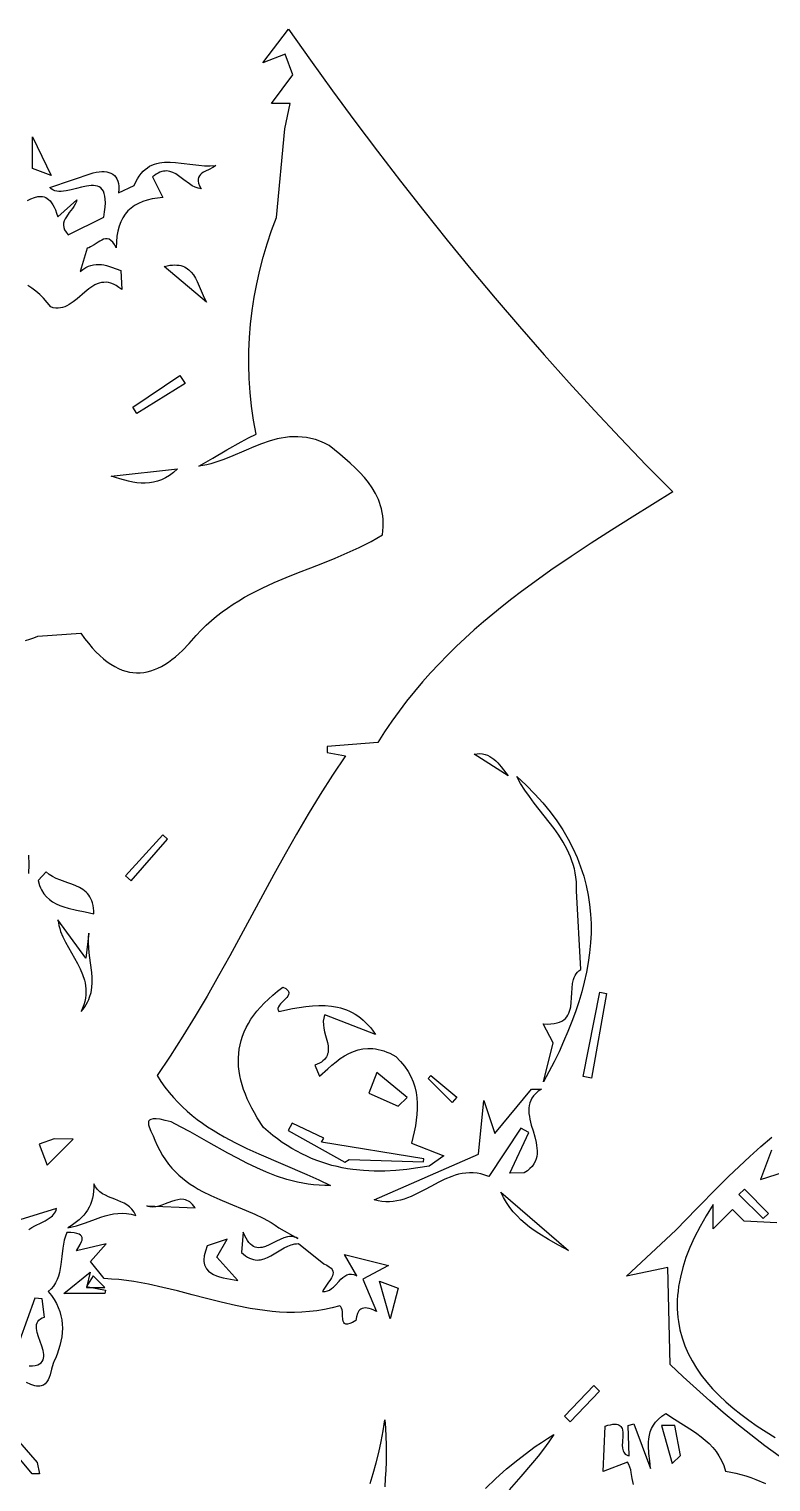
# Model space of a CAD drawing. Header units: metres. Extents: x 0 to 50, y 0 to 50.
# Drawn here: x 16.75 to 23.65, y 18.62 to 32.13 of the extents above; entities that cross this region are included whole.
import ezdxf

# ---------------------------------------------------------------- set-up
doc = ezdxf.new("R2010")
doc.units = ezdxf.units.M

msp = doc.modelspace()

# ---------------------------------------------------------------- linework, layer by layer
for points in [[(16.718924, 26.444005), (16.757814, 26.45507), (16.795979, 26.46842), (16.833347, 26.484278), (17.231225, 26.512308), (17.231225, 26.512308), (17.267112, 26.463291), (17.302804, 26.418023), (17.338304, 26.376441), (17.373616, 26.338482), (17.408747, 26.304083), (17.4437, 26.273179), (17.47848, 26.245708), (17.513092, 26.221606), (17.54754, 26.20081), (17.58183, 26.183257), (17.615966, 26.168883), (17.649952, 26.157625), (17.683794, 26.14942), (17.717495, 26.144205), (17.751062, 26.141915), (17.784497, 26.142489), (17.817807, 26.145861), (17.850996, 26.15197), (17.884068, 26.160752), (17.917029, 26.172143), (17.949882, 26.186081), (17.982633, 26.202501), (18.015287, 26.221341), (18.047847, 26.242537), (18.080319, 26.266027), (18.112708, 26.291745), (18.145017, 26.31963), (18.177253, 26.349618), (18.24152, 26.41565), (18.305547, 26.489334), (18.305547, 26.489334), (18.351405, 26.538238), (18.398396, 26.584461), (18.446462, 26.628146), (18.495543, 26.669432), (18.545578, 26.708463), (18.596508, 26.745379), (18.648272, 26.780322), (18.700811, 26.813433), (18.754064, 26.844855), (18.807972, 26.874727), (18.91751, 26.930393), (19.028946, 26.981563), (19.141799, 27.029368), (19.25559, 27.074941), (19.369838, 27.119415), (19.484063, 27.16392), (19.597786, 27.209589), (19.710525, 27.257554), (19.821801, 27.308948), (19.931134, 27.364901), (19.984921, 27.394942), (20.038043, 27.426547), (20.038043, 27.426547), (20.042258, 27.464032), (20.044499, 27.500375), (20.044836, 27.535615), (20.043338, 27.569792), (20.040078, 27.602946), (20.035124, 27.635119), (20.028549, 27.666349), (20.020421, 27.696677), (20.010813, 27.726143), (19.999793, 27.754787), (19.973804, 27.80977), (19.943018, 27.861946), (19.907999, 27.911638), (19.869311, 27.959165), (19.827519, 28.004848), (19.783185, 28.049009), (19.736874, 28.091968), (19.640578, 28.175566), (19.543143, 28.258208), (19.543143, 28.258208), (19.49924, 28.279295), (19.456119, 28.296869), (19.413741, 28.311107), (19.372066, 28.322185), (19.331055, 28.330279), (19.290668, 28.335564), (19.250866, 28.338218), (19.211608, 28.338415), (19.172855, 28.336333), (19.134568, 28.332146), (19.096707, 28.326032), (19.059232, 28.318166), (18.985282, 28.297884), (18.912402, 28.272708), (18.840275, 28.244047), (18.768582, 28.21331), (18.625236, 28.151239), (18.552947, 28.122724), (18.479826, 28.097767), (18.442854, 28.087063), (18.405555, 28.077776), (18.367889, 28.070084), (18.329817, 28.064161), (18.329817, 28.064161), (18.45955, 28.138416), (18.589884, 28.215082), (18.723396, 28.291026), (18.792148, 28.327749), (18.86266, 28.363117), (18.86266, 28.363117), (18.839334, 28.492795), (18.820962, 28.62195), (18.807486, 28.750586), (18.798847, 28.878708), (18.794986, 29.006321), (18.795845, 29.133429), (18.801365, 29.260037), (18.811488, 29.38615), (18.826154, 29.511773), (18.845307, 29.636909), (18.868886, 29.761565), (18.896833, 29.885744), (18.929089, 30.009452), (18.965597, 30.132693), (19.006297, 30.255471), (19.05113, 30.377792), (19.13037, 31.202747), (19.180575, 31.436856), (19.006458, 31.436856), (19.204728, 31.704207), (19.132168, 31.895352), (18.92397, 31.816442), (19.163162, 32.129561), (19.163162, 32.129561), (19.367312, 31.841698), (19.573553, 31.556251), (19.781983, 31.27324), (19.992705, 30.992688), (20.205816, 30.714617), (20.421418, 30.439048), (20.639609, 30.166005), (20.860491, 29.895507), (21.084162, 29.627579), (21.310723, 29.362242), (21.540273, 29.099517), (21.772913, 28.839428), (22.008742, 28.581995), (22.247861, 28.327241), (22.490369, 28.075188), (22.736366, 27.825858), (22.736366, 27.825858), (22.358256, 27.589147), (22.168443, 27.469437), (21.979058, 27.347899), (21.790799, 27.223842), (21.604364, 27.096573), (21.420452, 26.965399), (21.32966, 26.898132), (21.239762, 26.829629), (21.150843, 26.759803), (21.062992, 26.688569), (20.976296, 26.615839), (20.890842, 26.541527), (20.806718, 26.465546), (20.724011, 26.387811), (20.642808, 26.308233), (20.563196, 26.226728), (20.485264, 26.143207), (20.409097, 26.057585), (20.334785, 25.969775), (20.262413, 25.879691), (20.19207, 25.787245), (20.123842, 25.692352), (20.057817, 25.594924), (19.994083, 25.494876), (19.52416, 25.456768), (19.52416, 25.400879), (19.69393, 25.37176), (19.69393, 25.37176), (19.573679, 25.192268), (19.458058, 25.010557), (19.346381, 24.82692), (19.237966, 24.641646), (19.132126, 24.455029), (19.028178, 24.26736), (18.823219, 23.890031), (18.617614, 23.511993), (18.512859, 23.323437), (18.405888, 23.135579), (18.296019, 22.948709), (18.182566, 22.763121), (18.064846, 22.579104), (17.942173, 22.396952), (17.942173, 22.396952), (17.977557, 22.342353), (18.014616, 22.290356), (18.053281, 22.240847), (18.093479, 22.193712), (18.13514, 22.148835), (18.178194, 22.106104), (18.222568, 22.065403), (18.268193, 22.026618), (18.314997, 21.989635), (18.36291, 21.95434), (18.41186, 21.920617), (18.461777, 21.888354), (18.512589, 21.857435), (18.564227, 21.827746), (18.669692, 21.7716), (18.777605, 21.719003), (18.8874, 21.66904), (19.110362, 21.573353), (19.33404, 21.477224), (19.444729, 21.426705), (19.553895, 21.373332), (19.553895, 21.373332), (19.50086, 21.374015), (19.448572, 21.376772), (19.397001, 21.381512), (19.346115, 21.388143), (19.295882, 21.39657), (19.246272, 21.406703), (19.197253, 21.418449), (19.148793, 21.431714), (19.053427, 21.462435), (18.959924, 21.498127), (18.868032, 21.538049), (18.7775, 21.581461), (18.688079, 21.627624), (18.599516, 21.675798), (18.423966, 21.775218), (18.248843, 21.873801), (18.160816, 21.920929), (18.072142, 21.965629), (18.072142, 21.965629), (18.015642, 21.980783), (17.969474, 21.990243), (17.932768, 21.994498), (17.904655, 21.994033), (17.884268, 21.989335), (17.876699, 21.985551), (17.870736, 21.980892), (17.866269, 21.975418), (17.86319, 21.969191), (17.860763, 21.954718), (17.862584, 21.93796), (17.867784, 21.919405), (17.884848, 21.878849), (17.905003, 21.836946), (17.921296, 21.797592), (17.921296, 21.797592), (17.943009, 21.74679), (17.966631, 21.699177), (17.992062, 21.654598), (18.019204, 21.612897), (18.047959, 21.573919), (18.078228, 21.537508), (18.109912, 21.503508), (18.142913, 21.471764), (18.177132, 21.442121), (18.212471, 21.414423), (18.248831, 21.388514), (18.286113, 21.364239), (18.32422, 21.341441), (18.363051, 21.319967), (18.442496, 21.280364), (18.523659, 21.244184), (18.605751, 21.210184), (18.769571, 21.143744), (18.84972, 21.108816), (18.927645, 21.071089), (19.002555, 21.029319), (19.038634, 21.006529), (19.073664, 20.982262), (19.2515, 20.881223), (19.2515, 20.881223), (19.235977, 20.889891), (19.220189, 20.89586), (19.204159, 20.899354), (19.187913, 20.900601), (19.171475, 20.899826), (19.154868, 20.897256), (19.121245, 20.887637), (19.087239, 20.873553), (19.053042, 20.856815), (18.98485, 20.822619), (18.951242, 20.808782), (18.918215, 20.799533), (18.901981, 20.797195), (18.885965, 20.796683), (18.870191, 20.798224), (18.854683, 20.802042), (18.839466, 20.808366), (18.824564, 20.817421), (18.810001, 20.829434), (18.7958, 20.84463), (18.781987, 20.863237), (18.768585, 20.88548), (18.755619, 20.911586), (18.743112, 20.941781), (18.727309, 20.753237), (18.727309, 20.753237), (18.746506, 20.735899), (18.765322, 20.721249), (18.783779, 20.709145), (18.801896, 20.699446), (18.819694, 20.692014), (18.837195, 20.686706), (18.854418, 20.683382), (18.871385, 20.681902), (18.888115, 20.682126), (18.90463, 20.683911), (18.937095, 20.691609), (18.968945, 20.70387), (19.000345, 20.71957), (19.062455, 20.756791), (19.124743, 20.794275), (19.156367, 20.810305), (19.188529, 20.823027), (19.221396, 20.831317), (19.238145, 20.833449), (19.255132, 20.834051), (19.491906, 20.646314), (19.491906, 20.646314), (19.520722, 20.633042), (19.543091, 20.619627), (19.559548, 20.606022), (19.570632, 20.592178), (19.57688, 20.578047), (19.578828, 20.563581), (19.577015, 20.548732), (19.571977, 20.533451), (19.564252, 20.517691), (19.554376, 20.501404), (19.530323, 20.467054), (19.504116, 20.430017), (19.491548, 20.41037), (19.480054, 20.389907), (19.480054, 20.389907), (19.503691, 20.389157), (19.525528, 20.393746), (19.545842, 20.402811), (19.564915, 20.415485), (19.583025, 20.430905), (19.600452, 20.448204), (19.634377, 20.484982), (19.651434, 20.502731), (19.668927, 20.5189), (19.687136, 20.532624), (19.70634, 20.543037), (19.726819, 20.549275), (19.748853, 20.550472), (19.772721, 20.545764), (19.798703, 20.534286), (19.685598, 20.733609), (20.094962, 20.631663), (19.855113, 20.502955), (19.982197, 20.204337), (19.982197, 20.204337), (19.956971, 20.216458), (19.934005, 20.225581), (19.913193, 20.231851), (19.894431, 20.235416), (19.877615, 20.236422), (19.862638, 20.235017), (19.849397, 20.231348), (19.837788, 20.22556), (19.827704, 20.217803), (19.819041, 20.208221), (19.811695, 20.196963), (19.80556, 20.184174), (19.796508, 20.154595), (19.791045, 20.120658), (19.791045, 20.120658), (19.759051, 20.102259), (19.7332, 20.090907), (19.712819, 20.08586), (19.697239, 20.086375), (19.685788, 20.09171), (19.677795, 20.101119), (19.672589, 20.113862), (19.669501, 20.129194), (19.666989, 20.164655), (19.664892, 20.201557), (19.662322, 20.218691), (19.657844, 20.233956), (19.650785, 20.246609), (19.640476, 20.255907), (19.640476, 20.255907), (19.569222, 20.237055), (19.498375, 20.221926), (19.427914, 20.210323), (19.357815, 20.202045), (19.288055, 20.196892), (19.218612, 20.194665), (19.149462, 20.195163), (19.080583, 20.198187), (19.011952, 20.203538), (18.943545, 20.211014), (18.875341, 20.220417), (18.807316, 20.231546), (18.671713, 20.258185), (18.536551, 20.289333), (18.401649, 20.323391), (18.266823, 20.35876), (18.13189, 20.393842), (17.996668, 20.427039), (17.860973, 20.456751), (17.792891, 20.469801), (17.724622, 20.481381), (17.656143, 20.49129), (17.587432, 20.499329), (17.518465, 20.505298), (17.44922, 20.508998), (17.322044, 20.667492), (17.469186, 20.83349), (17.192653, 20.767034), (17.192653, 20.767034), (17.226768, 20.825765), (17.24042, 20.854333), (17.244501, 20.86787), (17.24603, 20.880699), (17.244466, 20.892664), (17.239268, 20.903609), (17.229894, 20.913376), (17.215804, 20.92181), (17.196457, 20.928753), (17.17131, 20.93405), (17.139824, 20.937542), (17.101456, 20.939074), (17.101456, 20.939074), (17.088873, 20.903196), (17.078942, 20.866353), (17.071148, 20.828795), (17.064973, 20.79077), (17.055422, 20.714316), (17.046162, 20.638983), (17.040351, 20.60236), (17.033066, 20.566763), (17.02379, 20.532442), (17.012008, 20.499646), (16.997204, 20.468625), (16.978862, 20.439625), (16.956466, 20.412898), (16.929501, 20.388691), (16.929501, 20.388691), (16.958695, 20.352265), (16.983931, 20.31539), (17.005339, 20.278091), (17.023053, 20.240391), (17.037204, 20.202314), (17.047925, 20.163883), (17.055348, 20.125122), (17.059606, 20.086054), (17.060831, 20.046704), (17.059155, 20.007094), (17.05471, 19.967249), (17.047629, 19.927192), (17.038044, 19.886947), (17.026088, 19.846537), (17.011892, 19.805985), (16.99559, 19.765317), (16.99559, 19.765317), (16.98487, 19.74384), (16.975955, 19.720003), (16.961299, 19.668132), (16.947134, 19.615468), (16.938833, 19.590639), (16.928971, 19.567774), (16.916989, 19.547593), (16.902324, 19.530815), (16.884415, 19.518163), (16.87407, 19.513609), (16.862703, 19.510356), (16.850245, 19.508495), (16.836625, 19.508115), (16.821774, 19.509307), (16.805621, 19.512161), (16.76913, 19.523213), (16.726591, 19.541993)], [(16.783475, 31.126396), (16.957504, 30.767684), (16.783475, 30.833644), (16.783475, 31.126396)], [(16.735854, 30.536584), (16.768642, 30.551759), (16.80072, 30.563944), (16.831977, 30.57173), (16.847261, 30.573532), (16.862297, 30.573706), (16.877071, 30.572076), (16.891568, 30.568465), (16.905775, 30.562696), (16.919676, 30.554595), (16.933259, 30.543984), (16.946507, 30.530687), (16.959409, 30.514528), (16.971948, 30.495332), (16.984111, 30.472921), (16.995884, 30.44712), (17.007253, 30.417752), (17.018202, 30.384642), (17.195346, 30.541857), (17.195346, 30.541857), (17.188667, 30.520972), (17.179084, 30.50064), (17.167268, 30.480756), (17.153891, 30.461218), (17.125137, 30.422762), (17.098192, 30.384443), (17.087076, 30.365074), (17.078425, 30.345429), (17.072911, 30.325403), (17.071204, 30.304892), (17.073978, 30.283792), (17.081901, 30.262), (17.095646, 30.239413), (17.115883, 30.215925), (17.445569, 30.380282), (17.445569, 30.380282), (17.453848, 30.430231), (17.458918, 30.474535), (17.460946, 30.513491), (17.460098, 30.547398), (17.45654, 30.576554), (17.450438, 30.601257), (17.441959, 30.621805), (17.431269, 30.638495), (17.418534, 30.651627), (17.40392, 30.661497), (17.387595, 30.668405), (17.369723, 30.672647), (17.350472, 30.674523), (17.330007, 30.67433), (17.286104, 30.668929), (17.239342, 30.65883), (17.191053, 30.646417), (17.142567, 30.634074), (17.095215, 30.624186), (17.072379, 30.620907), (17.050325, 30.619136), (17.02922, 30.619171), (17.00923, 30.62131), (16.99052, 30.625851), (16.973258, 30.633092), (16.95761, 30.643331), (16.943741, 30.656866), (17.34891, 30.793995), (17.34891, 30.793995), (17.376233, 30.79937), (17.402447, 30.802874), (17.427424, 30.804421), (17.451038, 30.803925), (17.473164, 30.801299), (17.493676, 30.796459), (17.512447, 30.789318), (17.529353, 30.779789), (17.544266, 30.767788), (17.557061, 30.753227), (17.567612, 30.736022), (17.575793, 30.716086), (17.581478, 30.693332), (17.58454, 30.667676), (17.584855, 30.639031), (17.582296, 30.607311), (17.728196, 30.674711), (17.728196, 30.674711), (17.743031, 30.707278), (17.758867, 30.736609), (17.775662, 30.762854), (17.793372, 30.786164), (17.811957, 30.806691), (17.831372, 30.824586), (17.851575, 30.839999), (17.872523, 30.853083), (17.894174, 30.863987), (17.916486, 30.872863), (17.939415, 30.879862), (17.962919, 30.885136), (17.986955, 30.888835), (18.011481, 30.89111), (18.061831, 30.891994), (18.113627, 30.888997), (18.16653, 30.883327), (18.274287, 30.868805), (18.32846, 30.862371), (18.382374, 30.858099), (18.435689, 30.857198), (18.488062, 30.860878), (18.488062, 30.860878), (18.474891, 30.850659), (18.459775, 30.841317), (18.425916, 30.824141), (18.390902, 30.807099), (18.374342, 30.797925), (18.35915, 30.78794), (18.345878, 30.776863), (18.335078, 30.764414), (18.327302, 30.75031), (18.323103, 30.734269), (18.323032, 30.716012), (18.327642, 30.695256), (18.337484, 30.671721), (18.353111, 30.645124), (18.353111, 30.645124), (18.338083, 30.646566), (18.323443, 30.649427), (18.295192, 30.658889), (18.26809, 30.672476), (18.241866, 30.689154), (18.190981, 30.727643), (18.140381, 30.76608), (18.114515, 30.782693), (18.087913, 30.796191), (18.060306, 30.805537), (18.046041, 30.808331), (18.031424, 30.809698), (18.016421, 30.809511), (18.000998, 30.80764), (17.985122, 30.803956), (17.968759, 30.798328), (17.951875, 30.790628), (17.934437, 30.780727), (17.916412, 30.768495), (17.897764, 30.753804), (17.996529, 30.562305), (17.996529, 30.562305), (17.944902, 30.55761), (17.896299, 30.549936), (17.850772, 30.539219), (17.808374, 30.525395), (17.769157, 30.508403), (17.733175, 30.48818), (17.700478, 30.464661), (17.671121, 30.437785), (17.645155, 30.407488), (17.622632, 30.373707), (17.603606, 30.33638), (17.58813, 30.295443), (17.576254, 30.250833), (17.568032, 30.202488), (17.563517, 30.150344), (17.562761, 30.094339), (17.562761, 30.094339), (17.545946, 30.125121), (17.529053, 30.148199), (17.512092, 30.164337), (17.495074, 30.174301), (17.478009, 30.178857), (17.460907, 30.178772), (17.443778, 30.174809), (17.426633, 30.167736), (17.409482, 30.158318), (17.392335, 30.14732), (17.358096, 30.123649), (17.323998, 30.102849), (17.307027, 30.095439), (17.290122, 30.091044), (17.227678, 29.87356), (17.227678, 29.87356), (17.252717, 29.894164), (17.277657, 29.910595), (17.302475, 29.923176), (17.327149, 29.93223), (17.351656, 29.938076), (17.375974, 29.941039), (17.400079, 29.941439), (17.42395, 29.939599), (17.447563, 29.93584), (17.470896, 29.930486), (17.51663, 29.916275), (17.60374, 29.882863), (17.614158, 29.706542), (17.614158, 29.706542), (17.587408, 29.727198), (17.561633, 29.743784), (17.536774, 29.756541), (17.512774, 29.765711), (17.489573, 29.771534), (17.467114, 29.774251), (17.445339, 29.774104), (17.424188, 29.771334), (17.403603, 29.766182), (17.383527, 29.75889), (17.363901, 29.749697), (17.344665, 29.738846), (17.307136, 29.713133), (17.270473, 29.683679), (17.197875, 29.621267), (17.161008, 29.592167), (17.123139, 29.567043), (17.103683, 29.556575), (17.083802, 29.547824), (17.063437, 29.541032), (17.04253, 29.53644), (17.021022, 29.534289), (16.998856, 29.534819), (16.975972, 29.538273), (16.952313, 29.544891), (16.952313, 29.544891), (16.919381, 29.587582), (16.88529, 29.626332), (16.8501, 29.66134), (16.813867, 29.692802), (16.77665, 29.720915), (16.738505, 29.745877)], [(18.400872, 29.588182), (18.008599, 29.92196), (18.008599, 29.92196), (18.035201, 29.928195), (18.060205, 29.932569), (18.083678, 29.93516), (18.105687, 29.936048), (18.126299, 29.935311), (18.145583, 29.933027), (18.163604, 29.929275), (18.180431, 29.924133), (18.196131, 29.917681), (18.210771, 29.909996), (18.23714, 29.891244), (18.260076, 29.868505), (18.280118, 29.842409), (18.297805, 29.813583), (18.313674, 29.782656), (18.342114, 29.717015), (18.369744, 29.650515), (18.384602, 29.618513), (18.400872, 29.588182)], [(18.202514, 28.832612), (17.754219, 28.554514), (17.716473, 28.612779), (18.152559, 28.908942), (18.202514, 28.832612)], [(18.130053, 28.040776), (18.130053, 28.040776), (18.094291, 28.007104), (18.058034, 27.97894), (18.021316, 27.955942), (17.984166, 27.937767), (17.946617, 27.924074), (17.908699, 27.914522), (17.870443, 27.908767), (17.831882, 27.906468), (17.793046, 27.907283), (17.753967, 27.91087), (17.714675, 27.916887), (17.675203, 27.924993), (17.59584, 27.9461), (17.51613, 27.971456), (18.130053, 28.040776)], [(21.206904, 25.186181), (20.888713, 25.385661), (20.888713, 25.385661), (20.916802, 25.390042), (20.943209, 25.390981), (20.96806, 25.388733), (20.991482, 25.383555), (21.013599, 25.375703), (21.034539, 25.365433), (21.054427, 25.353003), (21.073389, 25.338668), (21.091552, 25.322685), (21.109042, 25.305309), (21.142506, 25.267408), (21.206904, 25.186181)], [(21.287403, 25.177962), (21.287403, 25.177962), (21.37393, 25.096713), (21.454045, 25.014826), (21.52788, 24.932315), (21.595568, 24.849197), (21.657242, 24.765487), (21.713035, 24.681201), (21.76308, 24.596354), (21.807511, 24.510962), (21.846459, 24.42504), (21.880059, 24.338605), (21.908443, 24.251671), (21.931744, 24.164254), (21.950096, 24.076371), (21.96363, 23.988036), (21.972481, 23.899265), (21.976781, 23.810074), (21.976663, 23.720478), (21.97226, 23.630493), (21.963706, 23.540135), (21.951132, 23.449419), (21.934673, 23.358361), (21.914462, 23.266976), (21.89063, 23.17528), (21.863312, 23.083289), (21.83264, 22.991018), (21.798747, 22.898483), (21.761766, 22.805699), (21.721831, 22.712682), (21.679074, 22.619448), (21.633628, 22.526013), (21.585627, 22.432391), (21.535202, 22.338598), (21.625343, 22.701703), (21.532739, 22.877217), (21.532739, 22.877217), (21.570241, 22.876029), (21.603943, 22.877305), (21.634051, 22.880909), (21.660775, 22.886704), (21.684322, 22.894553), (21.704901, 22.90432), (21.722721, 22.915868), (21.737989, 22.929062), (21.750914, 22.943763), (21.761704, 22.959836), (21.770568, 22.977144), (21.777713, 22.99555), (21.783348, 23.014919), (21.787682, 23.035113), (21.793277, 23.07743), (21.796166, 23.12141), (21.798014, 23.165961), (21.800487, 23.209989), (21.805253, 23.252402), (21.813978, 23.292109), (21.820345, 23.310605), (21.828327, 23.328015), (21.838132, 23.344202), (21.849968, 23.359029), (21.864044, 23.37236), (21.880567, 23.384058), (21.842518, 24.11395), (21.842518, 24.11395), (21.842712, 24.157763), (21.840599, 24.200278), (21.836297, 24.241555), (21.829924, 24.281657), (21.821598, 24.320645), (21.811434, 24.358581), (21.799552, 24.395526), (21.786068, 24.431543), (21.7711, 24.466693), (21.754765, 24.501038), (21.718465, 24.56756), (21.678109, 24.631603), (21.634636, 24.693661), (21.588985, 24.754229), (21.542097, 24.813799), (21.448366, 24.931927), (21.403404, 24.991472), (21.360962, 25.051997), (21.321982, 25.113995), (21.287403, 25.177962)], [(17.995372, 24.635491), (17.647079, 24.255905), (17.700356, 24.208069), (18.039367, 24.596311), (17.995372, 24.635491)], [(16.748144, 24.275899), (16.751365, 24.360846), (16.750176, 24.445375)], [(16.910669, 24.290631), (16.836127, 24.210657), (16.836127, 24.210657), (16.849166, 24.164134), (16.857283, 24.143168), (16.866407, 24.123646), (16.887498, 24.088674), (16.912089, 24.058702), (16.939827, 24.033213), (16.970361, 24.011688), (17.003341, 23.993612), (17.038414, 23.978465), (17.075229, 23.965732), (17.113435, 23.954895), (17.192615, 23.936838), (17.273141, 23.920157), (17.313031, 23.911039), (17.352204, 23.900714), (17.352204, 23.900714), (17.352245, 23.929127), (17.35046, 23.955444), (17.346944, 23.97977), (17.34179, 24.002208), (17.33509, 24.022865), (17.326939, 24.041845), (17.317428, 24.059253), (17.306652, 24.075195), (17.294703, 24.089774), (17.281675, 24.103097), (17.252754, 24.12639), (17.220635, 24.145916), (17.186062, 24.162513), (17.149783, 24.177022), (17.112543, 24.190281), (17.03816, 24.216411), (17.00251, 24.230962), (16.96888, 24.247622), (16.938018, 24.267232), (16.910669, 24.290631)], [(17.01956, 23.845978), (17.01956, 23.845978), (17.023532, 23.818368), (17.029218, 23.791251), (17.036463, 23.764584), (17.045113, 23.738324), (17.066018, 23.68685), (17.090705, 23.636483), (17.117945, 23.586878), (17.14651, 23.537687), (17.175172, 23.488565), (17.202704, 23.439165), (17.227875, 23.389141), (17.24946, 23.338146), (17.266228, 23.285835), (17.272423, 23.259077), (17.276953, 23.231861), (17.279665, 23.204142), (17.280406, 23.175877), (17.279022, 23.147024), (17.275359, 23.117538), (17.269264, 23.087377), (17.260583, 23.056497), (17.249164, 23.024856), (17.234851, 22.992408), (17.234851, 22.992408), (17.252969, 23.014305), (17.269019, 23.036333), (17.283105, 23.058484), (17.295332, 23.080752), (17.305805, 23.10313), (17.314629, 23.125609), (17.327747, 23.170847), (17.335524, 23.216408), (17.338801, 23.262235), (17.338413, 23.308271), (17.3352, 23.354459), (17.323651, 23.447061), (17.31086, 23.539585), (17.306093, 23.585674), (17.303531, 23.631572), (17.304012, 23.677222), (17.308373, 23.722566), (17.278203, 23.489681), (17.01956, 23.845978)], [(19.972024, 22.780295), (19.501926, 22.962185), (19.501926, 22.962185), (19.49578, 22.947525), (19.491354, 22.93252), (19.487061, 22.901608), (19.487834, 22.869726), (19.492462, 22.837152), (19.499733, 22.80416), (19.508437, 22.771027), (19.525294, 22.705447), (19.531025, 22.673552), (19.533341, 22.642622), (19.531031, 22.612934), (19.527763, 22.598643), (19.522884, 22.584765), (19.516243, 22.571336), (19.507688, 22.55839), (19.497068, 22.545963), (19.484232, 22.534087), (19.469027, 22.522799), (19.451303, 22.512132), (19.430908, 22.502121), (19.407691, 22.4928), (19.453238, 22.391029), (19.453238, 22.391029), (19.529152, 22.461211), (19.567288, 22.494375), (19.605786, 22.525612), (19.644826, 22.554439), (19.684591, 22.580374), (19.725261, 22.602937), (19.767018, 22.621643), (19.810045, 22.636013), (19.854521, 22.645563), (19.900629, 22.649812), (19.924351, 22.649797), (19.94855, 22.648277), (19.973247, 22.64519), (19.998466, 22.640477), (20.024228, 22.634076), (20.050558, 22.625929), (20.077476, 22.615975), (20.105007, 22.604152), (20.161995, 22.574664), (20.161995, 22.574664), (20.206014, 22.529549), (20.24371, 22.483501), (20.275439, 22.436568), (20.301559, 22.388796), (20.322428, 22.340233), (20.338403, 22.290924), (20.349842, 22.240917), (20.357102, 22.190259), (20.36054, 22.138995), (20.360515, 22.087173), (20.357384, 22.03484), (20.351503, 21.982043), (20.343232, 21.928827), (20.332926, 21.87524), (20.307643, 21.767141), (20.607091, 21.651176), (20.47201, 21.556032), (20.47201, 21.556032), (20.3676, 21.53782), (20.264063, 21.523637), (20.161445, 21.513781), (20.05979, 21.508548), (19.959145, 21.508238), (19.859555, 21.513147), (19.761065, 21.523574), (19.712246, 21.53095), (19.66372, 21.539817), (19.615491, 21.550213), (19.567565, 21.562173), (19.519949, 21.575737), (19.472647, 21.590941), (19.425666, 21.607822), (19.37901, 21.626417), (19.332687, 21.646765), (19.2867, 21.668901), (19.241057, 21.692863), (19.195762, 21.718689), (19.150822, 21.746416), (19.106242, 21.77608), (19.062027, 21.807719), (19.018184, 21.841371), (18.974718, 21.877073), (18.931634, 21.914861), (18.931634, 21.914861), (18.873481, 22.005052), (18.847268, 22.0497), (18.823018, 22.094053), (18.800774, 22.138109), (18.780577, 22.18187), (18.762469, 22.225338), (18.746491, 22.268513), (18.732685, 22.311395), (18.721093, 22.353986), (18.711756, 22.396287), (18.704716, 22.438298), (18.700015, 22.480021), (18.697694, 22.521456), (18.697794, 22.562604), (18.700358, 22.603466), (18.705427, 22.644043), (18.713042, 22.684336), (18.723246, 22.724346), (18.736079, 22.764073), (18.751585, 22.803519), (18.769803, 22.842684), (18.790775, 22.88157), (18.814545, 22.920176), (18.841152, 22.958505), (18.870638, 22.996557), (18.903046, 23.034333), (18.938417, 23.071833), (18.976792, 23.109059), (19.018213, 23.146011), (19.062722, 23.182691), (19.11036, 23.219099), (19.11036, 23.219099), (19.137343, 23.205499), (19.155193, 23.191845), (19.161044, 23.184996), (19.165033, 23.178131), (19.1673, 23.17125), (19.167986, 23.164353), (19.165175, 23.150507), (19.157725, 23.136586), (19.146757, 23.122587), (19.133395, 23.108506), (19.103982, 23.080073), (19.090178, 23.065713), (19.078473, 23.051251), (19.069989, 23.036681), (19.065851, 23.022), (19.065763, 23.014616), (19.067182, 23.007202), (19.070249, 22.999758), (19.075104, 22.992283), (19.075104, 22.992283), (19.200871, 23.019583), (19.263178, 23.030978), (19.324919, 23.04015), (19.385958, 23.046559), (19.446158, 23.049665), (19.505383, 23.048928), (19.563496, 23.043809), (19.620362, 23.033767), (19.648284, 23.026732), (19.675843, 23.018263), (19.703022, 23.008294), (19.729804, 22.996756), (19.756171, 22.983584), (19.782107, 22.968708), (19.807595, 22.952062), (19.832618, 22.933577), (19.857158, 22.913188), (19.881198, 22.890825), (19.904722, 22.866422), (19.927712, 22.839911), (19.950152, 22.811225), (19.972024, 22.780295)], [(22.122133, 23.160881), (21.982204, 22.373495), (21.90283, 22.388086), (22.057441, 23.173121), (22.122133, 23.160881)], [(19.983655, 22.42476), (19.911516, 22.234725), (20.184376, 22.111114), (20.267707, 22.194381), (19.983655, 22.42476)], [(20.686309, 22.146917), (20.46258, 22.370471), (20.486311, 22.396604), (20.729415, 22.196557), (20.686309, 22.146917)], [(21.515154, 22.269958), (21.515154, 22.269958), (21.486743, 22.251012), (21.462895, 22.231054), (21.443306, 22.210151), (21.427669, 22.188371), (21.41568, 22.165778), (21.407035, 22.14244), (21.401427, 22.118424), (21.398551, 22.093794), (21.398103, 22.068619), (21.399778, 22.042964), (21.40327, 22.016896), (21.408274, 21.990481), (21.421598, 21.936876), (21.43731, 21.882681), (21.452968, 21.828427), (21.466132, 21.774646), (21.471016, 21.748099), (21.474361, 21.721869), (21.475862, 21.696023), (21.475214, 21.670627), (21.472111, 21.645748), (21.46625, 21.621453), (21.457323, 21.597806), (21.445028, 21.574876), (21.429057, 21.552729), (21.409107, 21.53143), (21.384872, 21.511046), (21.356047, 21.491644), (21.222545, 21.489066), (21.399212, 21.866196), (21.324053, 21.908615), (21.026337, 21.457914), (21.026337, 21.457914), (20.988968, 21.471834), (20.952363, 21.482049), (20.916471, 21.488795), (20.881244, 21.49231), (20.846629, 21.492831), (20.812577, 21.490595), (20.779037, 21.485838), (20.745958, 21.478798), (20.713291, 21.469711), (20.680985, 21.458814), (20.617253, 21.432541), (20.554358, 21.401872), (20.491898, 21.368705), (20.429469, 21.334934), (20.366667, 21.302455), (20.303089, 21.273164), (20.270883, 21.260307), (20.238331, 21.248957), (20.205384, 21.239352), (20.17199, 21.231729), (20.1381, 21.226324), (20.103662, 21.223375), (20.068627, 21.223119), (20.032944, 21.225792), (19.996562, 21.231632), (19.959432, 21.240875), (20.931299, 21.664923), (20.978959, 22.165644), (21.081735, 21.857558), (21.423092, 22.271114), (21.515154, 22.269958)], [(19.16099, 21.886755), (19.686543, 21.591615), (19.726578, 21.615617), (20.418906, 21.594786), (20.422788, 21.623166), (19.469935, 21.778569), (19.491009, 21.815546), (19.198249, 21.955943), (19.16099, 21.886755)], [(16.984686, 21.809197), (16.846535, 21.759502), (16.92082, 21.563812), (17.161966, 21.804769), (16.984686, 21.809197)], [(23.725079, 18.857157), (23.592485, 18.954316), (23.462053, 19.05476), (23.333572, 19.158194), (23.206828, 19.264323), (23.081611, 19.372853), (22.95771, 19.483488), (22.834911, 19.595934), (22.713004, 19.709895), (22.69132, 20.613399), (22.305384, 20.531077), (22.765971, 20.959528), (22.765971, 20.959528), (22.959876, 21.161767), (23.155303, 21.3604), (23.253883, 21.457551), (23.3532, 21.552824), (23.453373, 21.645895), (23.554518, 21.736438), (23.656756, 21.824128)], [(23.654358, 21.703795), (23.553698, 21.429223), (24.059218, 21.59094)], [(17.352523, 21.390908), (17.352523, 21.390908), (17.352705, 21.354923), (17.350676, 21.320618), (17.346477, 21.287931), (17.340148, 21.256799), (17.331729, 21.227157), (17.32126, 21.198945), (17.30878, 21.172098), (17.29433, 21.146554), (17.27795, 21.122249), (17.25968, 21.099122), (17.239559, 21.077108), (17.217628, 21.056145), (17.193927, 21.03617), (17.168495, 21.01712), (17.141373, 20.998932), (17.112601, 20.981542), (17.112601, 20.981542), (17.152205, 20.989205), (17.191224, 20.99929), (17.229781, 21.011264), (17.267999, 21.02459), (17.343909, 21.053161), (17.419935, 21.080721), (17.4583, 21.092784), (17.497061, 21.102989), (17.536344, 21.110801), (17.576269, 21.115685), (17.61696, 21.117105), (17.65854, 21.114526), (17.701132, 21.107414), (17.744858, 21.095233), (17.744858, 21.095233), (17.728263, 21.126699), (17.70843, 21.153264), (17.685826, 21.175607), (17.66092, 21.194407), (17.634178, 21.210344), (17.606068, 21.224097), (17.547612, 21.247766), (17.489291, 21.270848), (17.461349, 21.283867), (17.434843, 21.298777), (17.41024, 21.316257), (17.388008, 21.336986), (17.368613, 21.361643), (17.352523, 21.390908)], [(17.846827, 21.18638), (18.295232, 21.166001), (18.295232, 21.166001), (18.283229, 21.183576), (18.270915, 21.198655), (18.258307, 21.21138), (18.245424, 21.22189), (18.232284, 21.230326), (18.218906, 21.236828), (18.205307, 21.241536), (18.191505, 21.24459), (18.163368, 21.246298), (18.134639, 21.243074), (18.105464, 21.23604), (18.075989, 21.226318), (18.016719, 21.203295), (17.987216, 21.192239), (17.957993, 21.182982), (17.929198, 21.176645), (17.900975, 21.174352), (17.873469, 21.177223), (17.860031, 21.180945), (17.846827, 21.18638)], [(21.76714, 20.768954), (21.76714, 20.768954), (21.673435, 20.820158), (21.580733, 20.872514), (21.490713, 20.92786), (21.447233, 20.957229), (21.405053, 20.988034), (21.364383, 21.020506), (21.325432, 21.054875), (21.28841, 21.091369), (21.253527, 21.130219), (21.220993, 21.171656), (21.191017, 21.215907), (21.163809, 21.263204), (21.13958, 21.313776), (21.76714, 20.768954)], [(23.352417, 21.289957), (23.576147, 21.066402), (23.625442, 21.115184), (23.404708, 21.341654), (23.352417, 21.289957)], [(17.007627, 21.160168), (16.664123, 21.05547)], [(16.750131, 20.965434), (16.776498, 20.98444), (16.805912, 21.001209), (16.869107, 21.031547), (16.900498, 21.046872), (16.93016, 21.063471), (16.956898, 21.082222), (16.968798, 21.092679), (16.979518, 21.104004), (16.988911, 21.116305), (16.996826, 21.129693), (17.003114, 21.144277), (17.007627, 21.160168)], [(23.705009, 21.027048), (23.399837, 21.043858), (23.292135, 21.151477), (23.112072, 20.971555), (23.113864, 21.197456), (23.113864, 21.197456), (23.048202, 21.093763), (22.990097, 20.992608), (22.939386, 20.893941), (22.89591, 20.79771), (22.859507, 20.703861), (22.830016, 20.612344), (22.807276, 20.523107), (22.798387, 20.479327), (22.791126, 20.436098), (22.785472, 20.393412), (22.781406, 20.351264), (22.778906, 20.309647), (22.777953, 20.268555), (22.778527, 20.22798), (22.780608, 20.187917), (22.784175, 20.148359), (22.789209, 20.1093), (22.803595, 20.032651), (22.823606, 19.957919), (22.849079, 19.885051), (22.879855, 19.813995), (22.915772, 19.744701), (22.956669, 19.677115), (23.002386, 19.611187), (23.05276, 19.546864), (23.107632, 19.484093), (23.16684, 19.422825), (23.230223, 19.363005), (23.297621, 19.304583), (23.368871, 19.247507), (23.443814, 19.191725), (23.522288, 19.137185), (23.604133, 19.083834), (23.689186, 19.031622)], [(18.591872, 20.877078), (18.407917, 20.813358), (18.407917, 20.813358), (18.390731, 20.764707), (18.380659, 20.721836), (18.377175, 20.684319), (18.377739, 20.667437), (18.379753, 20.651734), (18.383152, 20.637158), (18.387869, 20.623655), (18.39384, 20.611173), (18.400998, 20.599658), (18.418615, 20.579319), (18.440194, 20.562213), (18.465211, 20.547916), (18.493141, 20.536003), (18.523459, 20.52605), (18.555639, 20.517633), (18.623488, 20.503709), (18.692489, 20.490834), (18.497247, 20.708236), (18.591872, 20.877078)], [(17.286866, 20.426788), (17.454663, 20.426788), (17.346911, 20.536099), (17.286866, 20.436102), (17.460741, 20.400711), (17.454663, 20.370899), (17.074856, 20.370899), (17.318174, 20.568794), (17.286866, 20.426788)], [(20.009225, 20.485767), (20.183011, 20.4199), (20.108711, 20.135304), (20.009225, 20.485767)], [(16.750738, 19.696854), (16.782541, 19.698314), (16.80945, 19.702228), (16.831789, 19.708435), (16.849885, 19.716772), (16.864062, 19.727077), (16.874645, 19.739188), (16.88196, 19.752942), (16.886332, 19.768178), (16.888087, 19.784733), (16.887548, 19.802445), (16.885042, 19.821152), (16.880894, 19.840691), (16.868971, 19.881617), (16.839728, 19.966322), (16.827611, 20.007505), (16.823317, 20.027236), (16.820632, 20.046177), (16.819883, 20.064166), (16.821394, 20.081041), (16.82549, 20.096639), (16.832497, 20.110799), (16.84274, 20.123358), (16.856544, 20.134153), (16.874234, 20.143024), (16.896136, 20.149806), (16.872468, 20.321007), (16.804159, 20.327651), (16.589707, 19.730613)], [(22.056641, 19.46172), (21.782155, 19.17729), (21.728689, 19.228753), (22.00293, 19.51341), (22.056641, 19.46172)], [(19.92339, 18.602314), (19.952321, 18.697998), (19.978811, 18.79497), (20.002773, 18.893277), (20.02412, 18.992966), (20.042765, 19.094084), (20.058622, 19.196679), (20.058622, 19.196679), (20.064203, 19.118286), (20.068181, 19.040051), (20.070553, 18.961936), (20.071315, 18.883902), (20.070461, 18.805909), (20.067989, 18.727919), (20.063893, 18.649892), (20.05817, 18.571788)], [(22.371896, 18.595374), (22.365604, 18.622147), (22.360554, 18.649537), (22.351302, 18.704353), (22.345662, 18.73087), (22.338387, 18.756189), (22.328758, 18.779855), (22.316056, 18.801414), (22.090411, 18.715639), (22.107249, 19.136143), (22.107249, 19.136143), (22.134109, 19.144506), (22.15794, 19.15037), (22.178917, 19.153876), (22.197215, 19.155163), (22.213009, 19.154371), (22.226473, 19.151642), (22.237782, 19.147115), (22.247112, 19.140931), (22.254637, 19.13323), (22.260532, 19.124152), (22.264972, 19.113837), (22.268132, 19.102426), (22.27131, 19.076876), (22.271466, 19.048624), (22.268306, 18.988502), (22.267787, 18.958878), (22.269842, 18.931039), (22.275869, 18.90611), (22.280809, 18.895087), (22.287267, 18.885212), (22.295418, 18.876625), (22.305435, 18.869467), (22.317495, 18.863878), (22.331773, 18.859998), (22.322788, 19.141557), (22.374451, 19.157603), (22.528245, 18.742571), (22.528245, 18.742571), (22.522278, 18.813572), (22.515288, 18.883948), (22.51123, 18.953013), (22.511534, 18.986842), (22.514054, 19.020086), (22.519283, 19.052661), (22.527715, 19.084482), (22.539845, 19.115462), (22.556166, 19.145517), (22.577172, 19.174561), (22.603358, 19.202508), (22.635218, 19.229274), (22.673246, 19.254772), (22.673246, 19.254772), (22.753976, 19.200765), (22.837562, 19.148515), (22.920923, 19.095272), (22.961557, 19.06742), (23.000979, 19.038288), (23.038804, 19.007534), (23.074647, 18.974813), (23.108124, 18.939783), (23.138848, 18.902098), (23.166435, 18.861417), (23.1905, 18.817395), (23.210658, 18.769689), (23.226523, 18.717954), (23.226523, 18.717954), (23.275369, 18.709725), (23.323465, 18.699523), (23.370865, 18.687487), (23.417624, 18.673759), (23.463795, 18.658478), (23.509432, 18.641786), (23.599323, 18.60473)], [(16.560267, 19.106598), (16.827638, 18.797696), (16.848729, 18.694239), (16.780834, 18.694239), (16.580945, 18.932854)], [(20.994174, 18.557703), (21.091677, 18.649661), (21.191997, 18.738914), (21.295644, 18.824909), (21.403127, 18.907095), (21.458467, 18.946587), (21.514957, 18.984919), (21.572662, 19.022024), (21.631644, 19.057831), (21.631644, 19.057831), (21.584285, 18.990238), (21.535028, 18.924047), (21.48417, 18.859034), (21.432012, 18.794975), (21.324982, 18.668827), (21.216327, 18.543813)], [(22.632864, 19.141348), (22.732719, 18.789157), (22.808187, 18.864566), (22.755144, 19.141348), (22.632864, 19.141348)]]:
    msp.add_lwpolyline(points)

doc.saveas('drawing.dxf')
